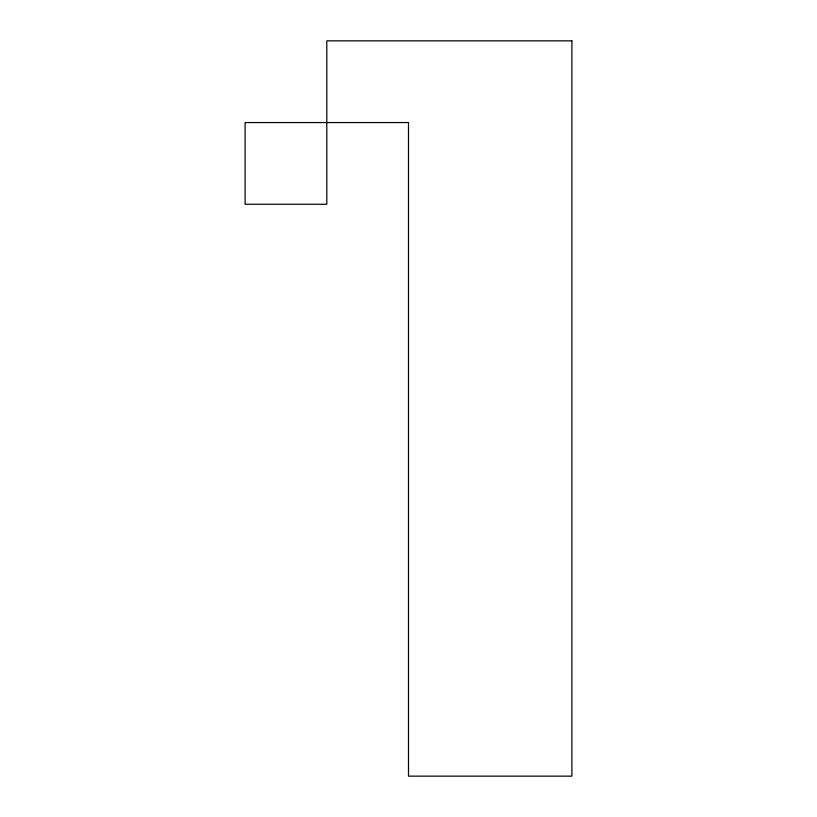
<?xml version="1.0" encoding="UTF-8"?>
<svg xmlns="http://www.w3.org/2000/svg" width="817" height="817" viewBox="0 0 817 817"><rect width="100%" height="100%" fill="white"/><g stroke="black" fill="none" stroke-linecap="round" stroke-linejoin="round"><path stroke-width="1.23" d="M571.9 40.85L326.8 40.85L326.8 204.25L245.1 204.25L245.1 122.55L408.5 122.55L408.5 776.15L571.9 776.15L571.9 40.85"/></g></svg>
